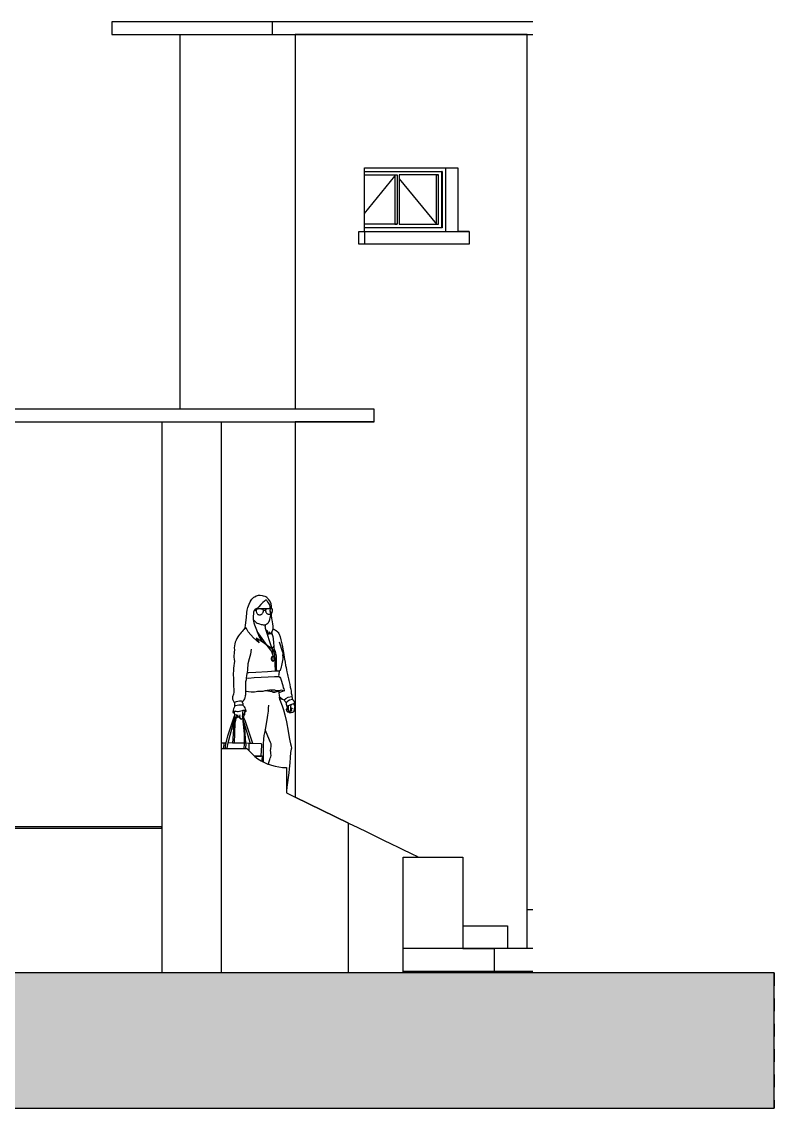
# Model space of a CAD drawing. Header units: metres. Extents: x -22.1 to 4.1, y -0.1 to 10.9.
# Drawn here: x -1.78 to 4.14, y -0.07 to 8.48 of the extents above; entities that cross this region are included whole.
import ezdxf

# ---------------------------------------------------------------- set-up
doc = ezdxf.new("R2010")
doc.units = ezdxf.units.M
doc.linetypes.add('DASH', pattern=[0.2, 0.1, -0.1])
for name, color, linetype in [('04_MENUISERIE-F', 7, 'CONTINUOUS'), ('23_TN-S', 7, 'CONTINUOUS'), ('23_TN-S-SF', 7, 'CONTINUOUS'), ('LAYER0-F', 7, 'CONTINUOUS'), ('LAYER0-R', 7, 'CONTINUOUS'), ('Z_04_EXT_-F', 7, 'CONTINUOUS')]:
    doc.layers.add(name, color=color, linetype=linetype)

msp = doc.modelspace()

# ---------------------------------------------------------------- hatches: boundary and pattern name
at = {"layer": '23_TN-S-SF', "true_color": 0xf5f5f5}
msp.add_hatch(color=7, dxfattribs=at).paths.add_polyline_path([(-2.3164, -0.0723), (4.1432, -0.0723), (4.1432, 0.9927), (-2.3164, 0.9927)], flags=16)

# ---------------------------------------------------------------- linework, layer by layer
at = {"layer": '04_MENUISERIE-F', "color": 7}
for points in [[(0.9185, 7.3021), (1.5307, 7.3021)], [(0.9185, 7.2744), (1.1756, 7.2744)], [(1.1578, 7.2744), (1.1578, 6.8856)], [(1.1756, 7.2744), (1.1756, 6.8856)], [(1.5014, 7.2744), (1.1921, 7.2744)], [(1.1921, 7.2744), (1.1921, 6.8856)], [(1.4839, 6.8856), (1.4839, 7.2744)], [(1.4839, 7.2744), (1.5014, 7.2744)], [(1.5014, 6.8856), (1.5014, 7.2744)], [(1.5263, 6.8576), (1.5263, 7.3021)], [(1.5307, 7.3021), (1.5263, 7.3021)], [(1.5307, 7.3021), (1.5307, 6.8576)], [(0.9185, 6.9714), (1.1578, 7.2643)], [(1.1921, 7.2424), (1.4839, 6.8856)], [(1.1756, 6.8856), (0.9185, 6.8856)], [(1.5307, 6.8576), (0.9185, 6.8576)], [(1.1578, 6.8856), (1.1756, 6.8856)], [(1.1921, 6.8856), (1.5014, 6.8856)]]:
    msp.add_lwpolyline(points, dxfattribs=at)
at = {"layer": '23_TN-S'}
msp.add_lwpolyline([(-2.3164, -0.0723), (4.1432, -0.0723), (4.1432, 0.9927), (-2.3164, 0.9927)], close=True, dxfattribs=at)
at = {"layer": 'LAYER0-F', "color": 7}
for points in [[(-0.0289, 3.6974), (-0.0248, 3.703), (-0.021, 3.7093), (-0.0187, 3.7314), (-0.0111, 3.7901), (-0.0086, 3.8294), (-0.005, 3.8477), (0.0011, 3.8701), (0.0097, 3.8952), (0.0191, 3.9148), (0.0265, 3.928), (0.0308, 3.9336), (0.0356, 3.9389), (0.0445, 3.947), (0.0486, 3.9501), (0.0554, 3.9544), (0.0669, 3.9608), (0.0755, 3.9641), (0.0844, 3.9663), (0.092, 3.9674), (0.0968, 3.9671), (0.1123, 3.9641), (0.1215, 3.9618), (0.1337, 3.9582), (0.1418, 3.9547), (0.1489, 3.9496), (0.1525, 3.9465), (0.1585, 3.9394), (0.1608, 3.9356), (0.1692, 3.9244), (0.1763, 3.9133), (0.1804, 3.9018), (0.1819, 3.8957), (0.1832, 3.8835), (0.1837, 3.8668), (0.1837, 3.8597)], [(0.043, 3.7751), (0.0503, 3.7665), (0.0625, 3.754), (0.0656, 3.7517), (0.0742, 3.7464), (0.0834, 3.7426), (0.0923, 3.7398), (0.1044, 3.7365), (0.1136, 3.7342), (0.1202, 3.7332), (0.1278, 3.7327), (0.1311, 3.7327), (0.1342, 3.7329), (0.1385, 3.7337), (0.1418, 3.7347), (0.1458, 3.737), (0.1499, 3.7398), (0.157, 3.7461), (0.1621, 3.7522), (0.1646, 3.756), (0.1695, 3.7642), (0.1705, 3.7659), (0.1725, 3.7713), (0.1743, 3.7766), (0.1771, 3.7883), (0.1789, 3.7957), (0.1796, 3.8025), (0.1801, 3.8079), (0.1801, 3.8178), (0.1761, 3.8439), (0.1773, 3.8599), (0.1766, 3.8711), (0.1753, 3.8792), (0.1745, 3.8843), (0.1725, 3.8907), (0.169, 3.897), (0.1641, 3.9049), (0.1555, 3.9155), (0.1527, 3.9201), (0.1491, 3.9247), (0.1461, 3.9272), (0.1431, 3.9272), (0.1395, 3.9262), (0.1309, 3.9204), (0.1171, 3.9097), (0.1029, 3.8935), (0.0874, 3.8749), (0.076, 3.865), (0.0653, 3.8579), (0.0554, 3.8503), (0.0539, 3.849), (0.0511, 3.8462), (0.047, 3.8396), (0.045, 3.8317), (0.0437, 3.8183), (0.0432, 3.8), (0.043, 3.7751), (0.0463, 3.7499), (0.0534, 3.7327), (0.0641, 3.7075), (0.0727, 3.6806), (0.0864, 3.6435), (0.1062, 3.612), (0.1319, 3.5866)], [(0.0539, 3.849), (0.0656, 3.8477)], [(0.1616, 3.8592), (0.1542, 3.8584), (0.1499, 3.8576), (0.1469, 3.8566), (0.1436, 3.8551), (0.141, 3.8536), (0.1398, 3.8523), (0.1387, 3.8508), (0.1382, 3.8485), (0.1382, 3.8467), (0.139, 3.8424), (0.1398, 3.8396), (0.1408, 3.8366), (0.1423, 3.8325), (0.1443, 3.8294), (0.1471, 3.8259), (0.1507, 3.8226), (0.1537, 3.82), (0.1573, 3.8175), (0.1603, 3.8165), (0.1631, 3.8157), (0.171, 3.8157), (0.1738, 3.816), (0.1784, 3.817), (0.1801, 3.8178), (0.1824, 3.819), (0.1845, 3.8206), (0.1855, 3.8213), (0.1888, 3.8254), (0.1908, 3.8289), (0.1923, 3.833), (0.1928, 3.836), (0.1936, 3.8411), (0.1939, 3.8439), (0.1936, 3.8536), (0.1931, 3.8564), (0.1923, 3.8571), (0.1906, 3.8584), (0.1885, 3.8589), (0.1857, 3.8594), (0.1837, 3.8597), (0.1814, 3.8599), (0.1753, 3.8599), (0.1616, 3.8592), (0.0986, 3.8579), (0.0844, 3.8576), (0.0778, 3.8571), (0.0735, 3.8566), (0.0707, 3.8559), (0.0686, 3.8551), (0.0669, 3.8538), (0.0658, 3.8518), (0.0656, 3.85), (0.0656, 3.8477), (0.0661, 3.8399), (0.0663, 3.8371), (0.0676, 3.8317), (0.0684, 3.8287), (0.0702, 3.8246), (0.0724, 3.8211), (0.0763, 3.817), (0.0796, 3.8147), (0.0829, 3.8129), (0.0856, 3.8122), (0.0915, 3.8119), (0.0961, 3.8122), (0.0996, 3.8127), (0.1027, 3.8134), (0.1057, 3.815), (0.1093, 3.8178), (0.1123, 3.8203), (0.1159, 3.8241), (0.1184, 3.8279), (0.1202, 3.8312), (0.1217, 3.8355), (0.1227, 3.8388), (0.1232, 3.8416), (0.1237, 3.8462), (0.1235, 3.8477), (0.1235, 3.849), (0.123, 3.8505), (0.122, 3.852), (0.1202, 3.8533), (0.1177, 3.8546), (0.1141, 3.8561), (0.1108, 3.8569), (0.1062, 3.8574), (0.0986, 3.8579)], [(0.1235, 3.8477), (0.1263, 3.8487), (0.1293, 3.8493), (0.1319, 3.8493), (0.1354, 3.849), (0.1382, 3.8485)], [(0.1761, 3.8439), (0.1801, 3.8178)], [(0.1845, 3.8206), (0.1847, 3.8096), (0.1867, 3.783), (0.1895, 3.7723), (0.1926, 3.7576), (0.1954, 3.7411), (0.1974, 3.7235), (0.1979, 3.7126), (0.1977, 3.6994), (0.1928, 3.6834), (0.186, 3.674), (0.1801, 3.6659), (0.1794, 3.656)], [(0.1855, 3.8213), (0.1845, 3.8206)], [(-0.0129, 3.7093), (-0.0289, 3.6974), (-0.0307, 3.6958), (-0.0358, 3.6913), (-0.0457, 3.6816), (-0.0523, 3.6735), (-0.0601, 3.6628), (-0.0652, 3.6575), (-0.0736, 3.6461), (-0.0787, 3.6382), (-0.0855, 3.6247), (-0.0919, 3.6113), (-0.0982, 3.596), (-0.1023, 3.5826), (-0.1054, 3.5663), (-0.1061, 3.5521), (-0.1054, 3.5348), (-0.1066, 3.5175), (-0.1087, 3.4797), (-0.1066, 3.4591), (-0.1059, 3.4462), (-0.1084, 3.4284), (-0.1102, 3.4139), (-0.113, 3.3895), (-0.1137, 3.374), (-0.1145, 3.3463), (-0.1137, 3.3042), (-0.113, 3.2798), (-0.112, 3.2658), (-0.1115, 3.244), (-0.1107, 3.2282), (-0.1089, 3.2158), (-0.1112, 3.2018), (-0.1132, 3.1871), (-0.1193, 3.1673), (-0.1203, 3.1627), (-0.1209, 3.1576), (-0.1196, 3.1487), (-0.1178, 3.1421), (-0.1135, 3.132), (-0.1099, 3.1261), (-0.1071, 3.1228), (-0.1041, 3.12)], [(0.0882, 3.5899), (0.0445, 3.6293), (0.0039, 3.6781), (-0.0129, 3.7093)], [(0.1992, 3.4878), (0.1913, 3.5125), (0.1862, 3.5234), (0.1801, 3.533), (0.1532, 3.5701), (0.0727, 3.6806)], [(0.1517, 3.6778), (0.1403, 3.7052), (0.138, 3.7108), (0.137, 3.7179), (0.138, 3.7245), (0.1398, 3.7314), (0.1418, 3.7347)], [(0.1992, 3.4878), (0.1982, 3.5112), (0.1969, 3.5229), (0.1941, 3.5373), (0.1921, 3.5434), (0.1895, 3.5511), (0.1403, 3.7052)], [(0.1634, 3.6575), (0.1517, 3.689)], [(0.1517, 3.689), (0.1517, 3.6778)], [(0.1977, 3.6994), (0.204, 3.6979), (0.2109, 3.6956), (0.2182, 3.6918), (0.2238, 3.6875), (0.235, 3.6776), (0.2383, 3.6737), (0.2436, 3.6651), (0.2459, 3.6603), (0.2535, 3.6397), (0.2612, 3.6151), (0.2693, 3.5719), (0.2835, 3.5), (0.2858, 3.4784), (0.2886, 3.4627), (0.2934, 3.4393), (0.2977, 3.4134), (0.3013, 3.3966), (0.3036, 3.3776), (0.3071, 3.3626), (0.3092, 3.3519), (0.312, 3.3415), (0.315, 3.3291), (0.3165, 3.3174), (0.3191, 3.3077), (0.3221, 3.2948), (0.3303, 3.2645), (0.3346, 3.2419), (0.3384, 3.2254), (0.3409, 3.2097), (0.3424, 3.1962), (0.3457, 3.1797), (0.3457, 3.169), (0.3468, 3.1652), (0.348, 3.1596), (0.3493, 3.153), (0.3508, 3.149), (0.3518, 3.1449), (0.361, 3.1345), (0.3676, 3.1195), (0.3706, 3.1154), (0.3719, 3.1129), (0.3734, 3.1091), (0.3722, 3.1053), (0.3719, 3.1048), (0.3678, 3.0979)], [(0.2467, 3.5986), (0.2723, 3.518), (0.2749, 3.5069), (0.2761, 3.4975), (0.2769, 3.4891), (0.2764, 3.4792), (0.2746, 3.4657), (0.2675, 3.4266), (0.2591, 3.3895), (0.2584, 3.3847), (0.2538, 3.3733), (0.2459, 3.3672), (0.2253, 3.3677), (0.2177, 3.3677), (0.1857, 3.3654), (0.156, 3.3636), (0.063, 3.3588), (0.0072, 3.3542), (-0.0063, 3.3557)], [(0.2177, 3.3677), (0.2157, 3.4276), (0.2152, 3.4393), (0.2142, 3.4736), (0.2139, 3.4848), (0.2129, 3.4972), (0.2111, 3.5089), (0.2076, 3.5211), (0.2035, 3.53), (0.1974, 3.5394), (0.1921, 3.5434), (0.1771, 3.5549), (0.1532, 3.5701), (0.1514, 3.5714), (0.1319, 3.5866), (0.1044, 3.6034), (0.0653, 3.6283)], [(0.0653, 3.6283), (0.0882, 3.5899)], [(0.1692, 3.6768), (0.1634, 3.6575)], [(0.1794, 3.656), (0.1692, 3.6768)], [(0.1801, 3.6659), (0.186, 3.674)], [(0.186, 3.674), (0.1921, 3.6575), (0.1969, 3.6417), (0.1999, 3.6229), (0.2033, 3.5925), (0.2045, 3.562), (0.205, 3.5513), (0.2071, 3.5412), (0.216, 3.5218), (0.219, 3.5104), (0.2208, 3.4992), (0.222, 3.4863), (0.2223, 3.4751), (0.2226, 3.4393), (0.2236, 3.4032), (0.2241, 3.3913), (0.2253, 3.3677)], [(0.0265, 3.5412), (0.0209, 3.5025), (0.0102, 3.4642), (0.0003, 3.4251), (-0.0033, 3.3821), (-0.0063, 3.3557), (-0.0068, 3.3491), (-0.0101, 3.3313), (-0.0121, 3.3161), (-0.0139, 3.3009), (-0.018, 3.2851), (-0.0172, 3.2491), (-0.0177, 3.2077), (-0.018, 3.2056), (-0.019, 3.181), (-0.0208, 3.1734), (-0.0226, 3.1574), (-0.0264, 3.1492), (-0.0317, 3.1421), (-0.0373, 3.1325), (-0.0416, 3.1294)], [(0.1771, 3.5549), (0.1895, 3.5511), (0.1977, 3.5526), (0.2045, 3.562)], [(0.1992, 3.4878), (0.2025, 3.4871), (0.2055, 3.4848), (0.2083, 3.4815), (0.2104, 3.4771), (0.2116, 3.4718), (0.2119, 3.4665), (0.2116, 3.4609), (0.2104, 3.4558), (0.2083, 3.4512), (0.2055, 3.4479), (0.2025, 3.4459), (0.1992, 3.4451), (0.1959, 3.4459), (0.1928, 3.4479), (0.1903, 3.4512), (0.1883, 3.4558), (0.187, 3.4609), (0.1865, 3.4665), (0.187, 3.4718), (0.1883, 3.4771), (0.1903, 3.4815), (0.1928, 3.4848), (0.1959, 3.4871), (0.1992, 3.4878)], [(0.2073, 3.4713), (0.2076, 3.4665), (0.2073, 3.4617), (0.206, 3.4571), (0.2045, 3.4535), (0.2025, 3.4512), (0.2007, 3.45), (0.1992, 3.4495), (0.1977, 3.45), (0.1959, 3.4512), (0.1941, 3.4535), (0.1923, 3.4571), (0.1913, 3.4617), (0.1908, 3.4665), (0.1913, 3.4713), (0.1923, 3.4756), (0.1941, 3.4792), (0.1959, 3.4817), (0.1977, 3.483), (0.1992, 3.4832), (0.2007, 3.483), (0.2025, 3.4817), (0.2045, 3.4792), (0.206, 3.4756), (0.2073, 3.4713)], [(0.2025, 3.4871), (0.1992, 3.4878)], [(0.2076, 3.4665), (0.2073, 3.4713)], [(0.2769, 3.4891), (0.2761, 3.4975)], [(0.2459, 3.3672), (0.2439, 3.3451), (0.2429, 3.3418), (0.2424, 3.3347), (0.2434, 3.3268)], [(-0.0121, 3.3161), (0.0061, 3.3138), (0.0496, 3.3171), (0.1611, 3.323), (0.2088, 3.3265), (0.2434, 3.3268), (0.252, 3.3207), (0.2561, 3.3131), (0.2596, 3.3042), (0.2647, 3.2887), (0.2693, 3.2719), (0.2746, 3.2541), (0.2792, 3.2376), (0.2828, 3.229), (0.2866, 3.2176), (0.2871, 3.2145)], [(-0.0177, 3.2077), (-0.0086, 3.2097), (0.0049, 3.2079), (0.026, 3.2059), (0.0402, 3.2051), (0.0524, 3.2051), (0.0646, 3.2071), (0.0757, 3.2097), (0.0836, 3.211), (0.092, 3.2102), (0.1105, 3.2102), (0.1217, 3.2112), (0.1377, 3.2153), (0.1405, 3.2158), (0.1514, 3.2181), (0.1695, 3.2209), (0.1814, 3.2219), (0.1834, 3.2219), (0.201, 3.2206), (0.2106, 3.2206), (0.216, 3.2191), (0.2185, 3.2163), (0.2213, 3.2158), (0.2269, 3.2158), (0.2431, 3.2168), (0.2571, 3.2196), (0.2662, 3.2206), (0.2698, 3.2191), (0.2744, 3.2165), (0.2871, 3.2145)], [(0.1405, 3.2158), (0.1916, 3.2069), (0.2007, 3.2018), (0.2114, 3.2018), (0.2193, 3.2061), (0.2256, 3.2117), (0.2269, 3.2158)], [(0.1834, 3.2219), (0.186, 3.214), (0.1916, 3.2069)], [(0.2114, 3.2018), (0.2007, 3.2018)], [(0.2193, 3.2061), (0.2434, 3.212)], [(0.2431, 3.2168), (0.2434, 3.212), (0.2444, 3.1985), (0.2462, 3.1777), (0.249, 3.1629), (0.2528, 3.1429), (0.2713, 3.0954), (0.2815, 3.0639), (0.2924, 3.024), (0.3046, 2.9699), (0.317, 2.8957), (0.3262, 2.8457), (0.3315, 2.819), (0.3361, 2.7954), (0.3412, 2.7786), (0.3427, 2.7609), (0.3424, 2.7553), (0.3371, 2.7278), (0.333, 2.6892), (0.3303, 2.6471), (0.3249, 2.5991), (0.3219, 2.5676), (0.3084, 2.4561), (0.3033, 2.4258)], [(0.2871, 3.2145), (0.2444, 3.1985)], [(0.285, 3.1421), (0.298, 3.1523), (0.3183, 3.1624), (0.3457, 3.169)], [(0.3468, 3.1652), (0.3457, 3.169)], [(-0.1041, 3.12), (-0.1043, 3.1119), (-0.1059, 3.105), (-0.1059, 3.0989), (-0.1041, 3.0928), (-0.1061, 3.0817), (-0.1115, 3.0715), (-0.1145, 3.0621), (-0.1158, 3.0509), (-0.1173, 3.0469), (-0.1188, 3.0426)], [(-0.0416, 3.1294), (-0.0505, 3.1315), (-0.0642, 3.1322), (-0.0782, 3.1307), (-0.0906, 3.1271), (-0.099, 3.1233), (-0.1041, 3.12)], [(-0.1041, 3.0928), (-0.0937, 3.0979), (-0.0828, 3.101), (-0.0695, 3.103), (-0.0561, 3.103), (-0.0375, 3.1035)], [(-0.0226, 3.0484), (-0.0162, 3.0507), (-0.0137, 3.053), (-0.0132, 3.0558), (-0.0147, 3.0611), (-0.0187, 3.0702), (-0.022, 3.0784), (-0.0266, 3.0862), (-0.034, 3.0941), (-0.0375, 3.1035), (-0.0368, 3.1094), (-0.0378, 3.1147), (-0.0408, 3.1195), (-0.0416, 3.1294)], [(0.1634, 3.1), (0.1603, 3.0776), (0.1591, 3.0527), (0.155, 3.021), (0.1486, 2.9851), (0.14, 2.9257), (0.1375, 2.9069), (0.137, 2.9029), (0.1255, 2.8625), (0.123, 2.834), (0.1204, 2.7952), (0.1204, 2.6547)], [(0.2528, 3.1429), (0.249, 3.1629)], [(0.249, 3.1629), (0.2698, 3.149), (0.285, 3.1421), (0.2916, 3.1325), (0.2975, 3.1271), (0.3028, 3.12)], [(0.2698, 3.149), (0.249, 3.1629)], [(0.3518, 3.1449), (0.3287, 3.1396), (0.3142, 3.1322), (0.3028, 3.12), (0.3023, 3.1162), (0.3018, 3.1094), (0.3038, 3.1002), (0.3074, 3.0865), (0.3099, 3.0832), (0.3125, 3.0807), (0.3181, 3.0786)], [(0.3734, 3.1091), (0.3699, 3.1109), (0.3638, 3.1119), (0.3587, 3.1116), (0.3513, 3.1091), (0.3427, 3.1053), (0.3348, 3.103), (0.3244, 3.0992), (0.3173, 3.0956), (0.3125, 3.0926), (0.3092, 3.0903), (0.3074, 3.0865)], [(0.3125, 3.0926), (0.3173, 3.0956)], [(0.3587, 3.1116), (0.3628, 3.1061), (0.3653, 3.1017), (0.3678, 3.0979), (0.3694, 3.0921), (0.3686, 3.085), (0.3661, 3.0743), (0.364, 3.0621), (0.363, 3.055), (0.362, 3.0504), (0.3595, 3.0474), (0.3572, 3.0451), (0.3508, 3.0428), (0.3432, 3.042), (0.3381, 3.0408), (0.3336, 3.0403), (0.3292, 3.041), (0.3249, 3.0428), (0.3178, 3.0448), (0.3145, 3.0466), (0.3132, 3.0481), (0.313, 3.0502), (0.3137, 3.0519), (0.3178, 3.0545), (0.3229, 3.0555)], [(0.3173, 3.0956), (0.3186, 3.0862), (0.3181, 3.0786), (0.3183, 3.0715), (0.3186, 3.0674), (0.3196, 3.0639), (0.3209, 3.0601), (0.3229, 3.0555), (0.3252, 3.0527), (0.3272, 3.0514), (0.331, 3.0512), (0.3343, 3.0522), (0.3363, 3.0535), (0.3381, 3.0558), (0.3432, 3.0588)], [(0.3381, 3.0558), (0.3386, 3.0578), (0.3394, 3.0646), (0.3394, 3.073), (0.3374, 3.0819), (0.3374, 3.0911), (0.3414, 3.1012)], [(0.3432, 3.0588), (0.345, 3.0697), (0.3422, 3.0852)], [(-0.177, 2.7601), (-0.1767, 2.7649), (-0.1755, 2.7799), (-0.1701, 2.8028), (-0.1567, 2.8597), (-0.1036, 3.0164)], [(-0.1633, 2.7601), (-0.1628, 2.7634), (-0.1625, 2.7649), (-0.1536, 2.8028), (-0.1391, 2.8642), (-0.0988, 3.0088)], [(-0.0988, 3.0088), (-0.112, 2.9097), (-0.1193, 2.8023)], [(-0.1188, 3.0426), (-0.1135, 3.0405), (-0.1071, 3.0398)], [(-0.1173, 3.0469), (-0.1084, 3.0514), (-0.1, 3.054), (-0.0906, 3.054), (-0.0815, 3.0507), (-0.0754, 3.0507), (-0.0645, 3.0525), (-0.0541, 3.0553), (-0.0431, 3.0593), (-0.0353, 3.0608), (-0.0292, 3.0601), (-0.0215, 3.0583), (-0.0132, 3.0558)], [(-0.112, 2.9097), (-0.0988, 3.0088)], [(-0.1, 3.054), (-0.1084, 3.0514)], [(-0.1084, 3.0514), (-0.1071, 3.0398), (-0.1054, 3.0278), (-0.1049, 3.021), (-0.1036, 3.0164), (-0.1013, 3.0118), (-0.0988, 3.0088), (-0.0957, 3.0065), (-0.0919, 3.005), (-0.0888, 3.0045), (-0.085, 3.0039), (-0.0828, 3.0045), (-0.0812, 3.005), (-0.08, 3.0062), (-0.0787, 3.008)], [(-0.0919, 3.005), (-0.1013, 2.9582), (-0.1082, 2.8023)], [(-0.0952, 3.0296), (-0.0906, 3.022), (-0.0855, 3.0146), (-0.0812, 3.0098), (-0.0787, 3.008), (-0.0716, 3.007), (-0.0688, 3.0057), (-0.0668, 3.0034), (-0.0645, 3.0014), (-0.0624, 3.0004)], [(-0.0716, 3.007), (-0.0739, 3.009), (-0.0761, 3.0128), (-0.0777, 3.0174), (-0.0789, 3.0235)], [(-0.0688, 3.0057), (-0.0716, 3.007)], [(-0.064, 3.0253), (-0.065, 3.0149), (-0.064, 3.006), (-0.0624, 3.0004), (-0.0609, 2.9978), (-0.0594, 2.9948), (-0.0576, 2.9928), (-0.0556, 2.992), (-0.0505, 2.9915), (-0.0482, 2.992), (-0.0462, 2.9935), (-0.0434, 2.9956), (-0.0398, 2.9996)], [(-0.0609, 2.9978), (-0.0624, 3.0004)], [(-0.0276, 2.7601), (-0.0276, 2.7616), (-0.0261, 2.7936), (-0.0261, 2.8747), (-0.0398, 2.9996), (-0.0416, 3.0159), (-0.0393, 3.023)], [(0.0216, 2.7992), (-0.0284, 2.9618), (-0.0416, 3.0159)], [(0.0397, 2.7982), (-0.022, 2.9796), (-0.0332, 3.0072), (-0.0393, 3.023), (-0.0396, 3.0291), (-0.0401, 3.0347), (-0.0403, 3.0459), (-0.0375, 3.0525)], [(-0.0322, 3.0291), (-0.0358, 3.0299), (-0.0396, 3.0291)], [(-0.0332, 3.0072), (-0.032, 3.0085), (-0.0307, 3.0128), (-0.0299, 3.0217), (-0.0307, 3.026), (-0.0322, 3.0291)], [(-0.0299, 3.0217), (-0.0266, 3.024), (-0.0246, 3.0265), (-0.0241, 3.0293), (-0.0236, 3.0385), (-0.0226, 3.0484), (-0.0215, 3.0583)], [(-0.0215, 3.0583), (-0.0226, 3.0484)], [(0.3196, 3.0639), (0.3127, 3.0644), (0.3084, 3.0641), (0.3056, 3.0634), (0.3041, 3.0621), (0.3036, 3.0596), (0.3046, 3.0575), (0.3084, 3.0537), (0.3137, 3.0519)], [(0.3056, 3.0634), (0.3046, 3.0654), (0.3046, 3.0682), (0.3061, 3.0702), (0.3061, 3.0728)], [(0.3061, 3.0728), (0.3076, 3.074), (0.3092, 3.0746), (0.3125, 3.0746), (0.314, 3.0738), (0.3183, 3.0715)], [(0.3061, 3.0702), (0.3099, 3.071), (0.314, 3.0702), (0.3186, 3.0674)], [(0.3432, 3.0588), (0.3381, 3.0558)], [(0.3501, 3.0555), (0.3432, 3.0588)], [(0.3513, 3.0735), (0.345, 3.0697)], [(-0.017, 2.7601), (-0.0165, 2.7639), (-0.0162, 2.7682), (-0.0142, 2.7908), (-0.0149, 2.801), (-0.0246, 2.915), (-0.0284, 2.9618)], [(0.137, 2.9029), (0.1375, 2.9069)], [(0.1621, 2.6359), (0.1624, 2.6382), (0.1679, 2.6562), (0.1725, 2.6732), (0.1766, 2.6836), (0.1822, 2.6948), (0.1832, 2.704), (0.1817, 2.7192), (0.1799, 2.7301), (0.1789, 2.7444), (0.1801, 2.7581), (0.1832, 2.7789), (0.1842, 2.7903), (0.1829, 2.7974), (0.1794, 2.8066), (0.171, 2.8241), (0.153, 2.8708), (0.1375, 2.9069)], [(-0.2065, 2.803), (-0.1851, 2.803), (-0.1701, 2.8028)], [(-0.1851, 2.803), (-0.193, 2.7601)], [(-0.1813, 2.7601), (-0.1811, 2.7614), (-0.1767, 2.7649)], [(-0.1574, 2.7601), (-0.1625, 2.7649)], [(-0.0261, 2.8015), (-0.1082, 2.8023), (-0.1193, 2.8023), (-0.1536, 2.8028)], [(-0.0292, 2.7601), (-0.0276, 2.7616)], [(-0.0119, 2.7601), (-0.0165, 2.7639)], [(0.1095, 2.7941), (0.1055, 2.7949), (0.0397, 2.7982), (0.0216, 2.7992), (0.0102, 2.7997), (-0.0149, 2.801)], [(0.0102, 2.7405), (0.0102, 2.7997)], [(0.1055, 2.6979), (0.1095, 2.785), (0.1095, 2.7941)], [(0.1144, 2.6966), (0.1126, 2.6979), (0.1055, 2.6979), (0.0534, 2.6989)], [(0.0534, 2.6989), (0.1055, 2.6979)], [(0.1133, 2.6585), (0.1136, 2.6697), (0.1144, 2.6966)], [(-0.6764, 2.1299), (-2.3164, 2.1299)]]:
    msp.add_lwpolyline(points, dxfattribs=at)
at = {"layer": 'LAYER0-R', "color": 7, "linetype": 'DASH'}
for points in [[(4.1433, 0.9925), (4.1433, 0.9925)], [(4.1433, 0.9925), (4.1433, -0.0723)], [(4.1433, -0.0723), (4.1433, -0.0723)], [(4.1433, -0.0723), (4.1433, -0.0723)]]:
    msp.add_lwpolyline(points, dxfattribs=at)
at = {"layer": 'Z_04_EXT_-F', "color": 7}
for points in [[(2.2419, 8.4799), (-1.0698, 8.4799)], [(-1.0698, 8.4799), (-1.0698, 8.3799)], [(0.1908, 8.4799), (0.1908, 8.3799)], [(-1.0698, 8.3799), (2.2419, 8.3799)], [(-0.5339, 8.3799), (-0.5339, 5.4299)], [(0.3719, 8.3799), (0.3719, 5.4299)], [(2.1997, 8.3799), (0.3719, 8.3799)], [(2.1997, 1.1848), (2.1997, 8.3799)], [(0.9185, 6.8299), (0.9185, 7.3298)], [(0.9185, 7.3298), (1.6531, 7.3298)], [(1.5555, 7.3298), (1.5555, 6.8299)], [(1.6531, 7.3298), (1.6531, 6.8299)], [(0.8736, 6.7299), (0.8736, 6.8299)], [(0.8736, 6.8299), (1.6531, 6.8299)], [(0.918, 6.8299), (0.918, 6.7299)], [(1.6531, 6.8299), (1.7425, 6.8299)], [(1.7425, 6.8299), (1.6531, 6.8299)], [(1.7425, 6.8299), (1.7425, 6.7299)], [(1.7425, 6.7299), (0.8736, 6.7299)], [(0.9934, 5.4299), (-2.3164, 5.4299)], [(0.9934, 5.3298), (0.9934, 5.4299)], [(-2.2164, 5.3298), (0.9934, 5.3298)], [(-0.6764, 5.3298), (-0.6764, 0.9925)], [(-0.2065, 0.9925), (-0.2065, 5.3298)], [(0.3719, 5.3298), (0.3719, 3.1129)], [(0.9934, 5.3298), (0.3719, 5.3298)], [(0.3719, 3.1048), (0.3719, 2.3768)], [(-0.2065, 2.7601), (-0.0066, 2.7601)], [(-0.0066, 2.7601), (0.0102, 2.7405), (0.0128, 2.7375), (0.0336, 2.7162), (0.0534, 2.6989), (0.0559, 2.6969), (0.0798, 2.6791), (0.1047, 2.6631), (0.1133, 2.6585), (0.1204, 2.6547), (0.1311, 2.6491), (0.1583, 2.6372), (0.1621, 2.6359), (0.1862, 2.6275), (0.2149, 2.6196), (0.2441, 2.6143), (0.2736, 2.611), (0.3033, 2.6102)], [(0.3033, 2.6102), (0.3033, 2.4101)], [(0.3033, 2.4101), (0.3719, 2.3768), (0.7935, 2.1721), (0.8654, 2.1373), (0.936, 2.103), (1.0041, 2.0697), (1.0686, 2.0385), (1.1283, 2.0095), (1.1824, 1.9831), (1.2299, 1.96), (1.2698, 1.9407), (1.3018, 1.9252), (1.3249, 1.914), (1.3389, 1.9072), (1.3435, 1.9049)], [(0.7935, 2.1721), (0.3719, 2.3768)], [(-2.3164, 2.1449), (-0.6764, 2.1449)], [(-0.6764, 2.1299), (-0.6764, 2.1449)], [(0.7935, 0.9925), (0.7935, 2.1721)], [(1.2236, 0.9925), (1.2236, 1.9049)], [(1.2236, 1.9049), (1.6935, 1.9049)], [(1.6935, 1.9049), (1.6935, 1.1848)], [(2.1997, 1.4926), (2.2419, 1.4926)], [(1.6935, 1.3649), (2.0435, 1.3649)], [(2.0435, 1.3649), (2.0435, 1.1848)], [(2.2419, 1.1848), (1.2236, 1.1848)], [(1.6935, 1.1848), (1.9421, 1.1848)], [(1.9421, 1.005), (1.9421, 1.1848)], [(2.2419, 1.005), (1.2236, 1.005)], [(1.6935, 0.9925), (1.6935, 1.005)], [(1.6935, 1.005), (1.9421, 1.005)], [(2.1997, 1.005), (2.1997, 0.9925)]]:
    msp.add_lwpolyline(points, dxfattribs=at)

doc.saveas('drawing.dxf')
